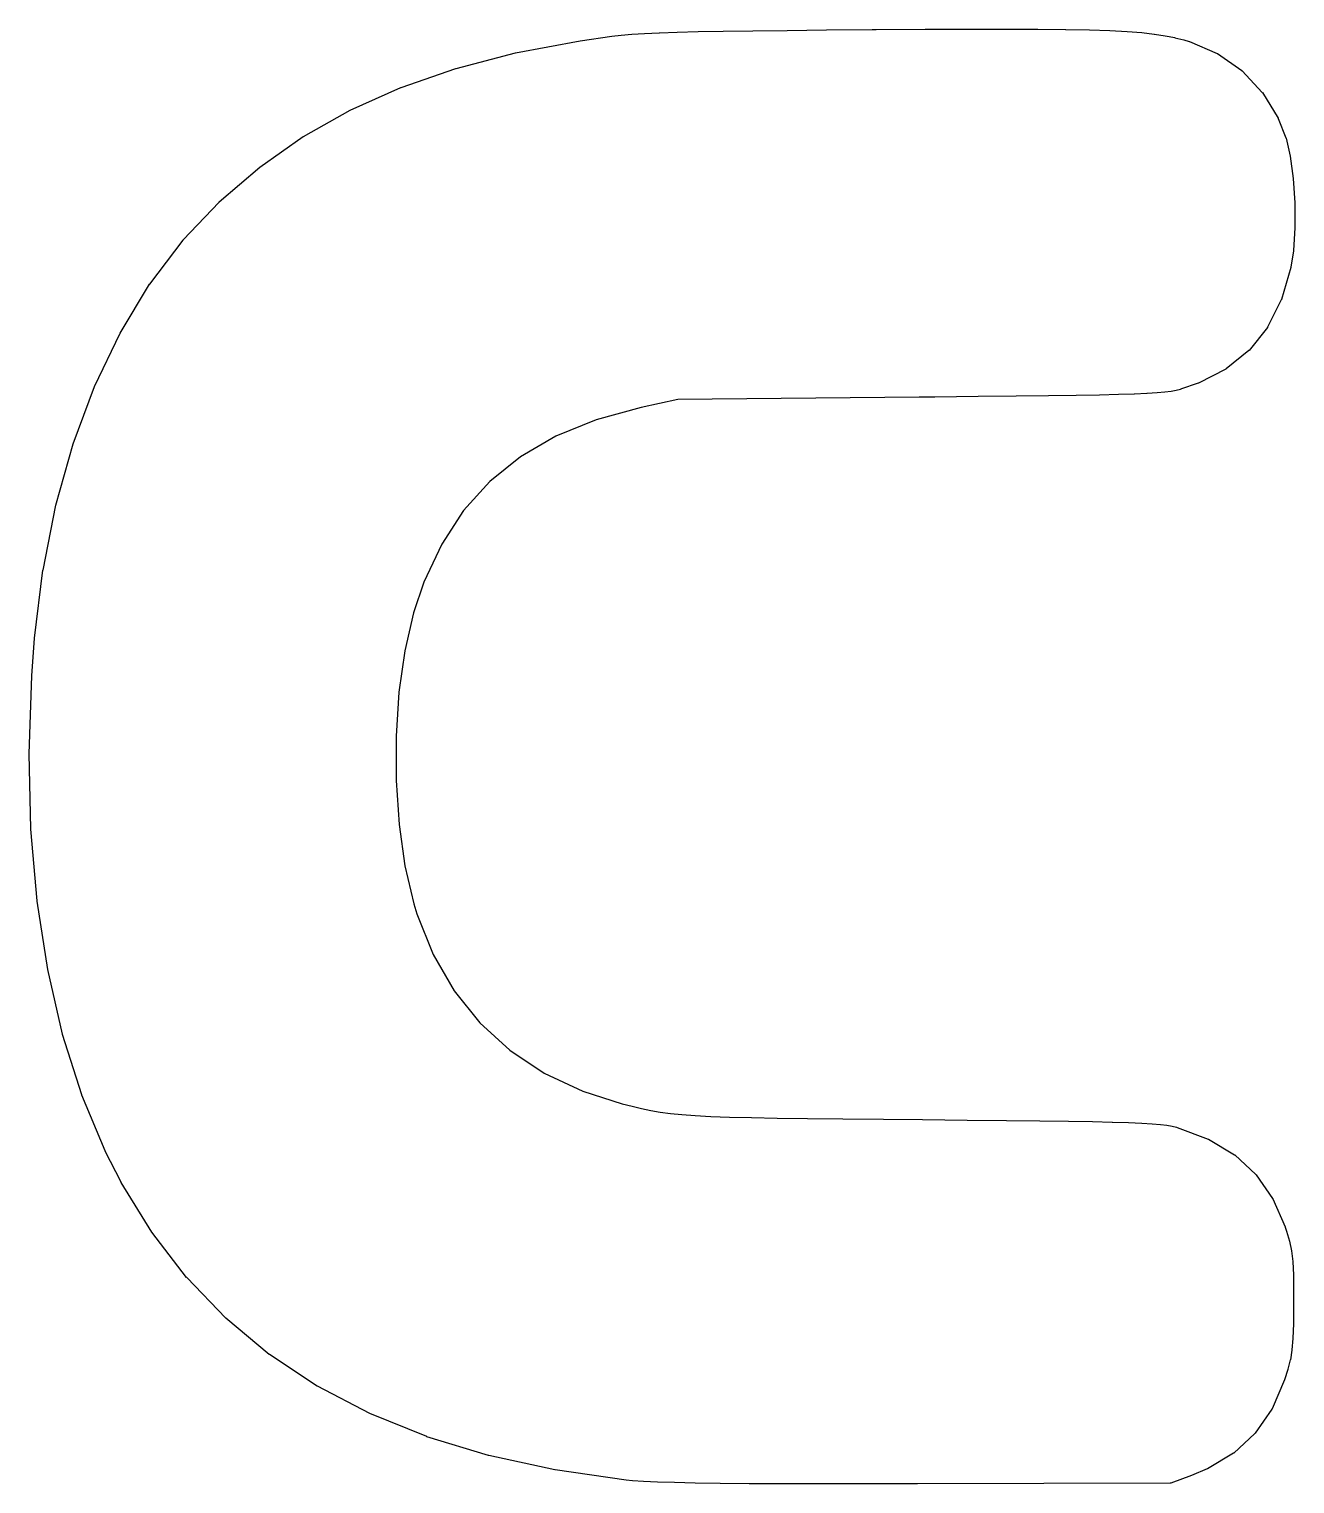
# Model space of a CAD drawing. Extents: x 35 to 250, y -99 to -35.
# Drawn here: x 87.412 to 90.762, y -68.227 to -64.377 of the extents above; entities that cross this region are included whole.
import ezdxf

# ---------------------------------------------------------------- set-up
doc = ezdxf.new("R2010")
doc.units = 0
doc.header["$MEASUREMENT"] = 0
doc.layers.add('BLACK', color=7, linetype='CONTINUOUS')

msp = doc.modelspace()

# ---------------------------------------------------------------- linework, layer by layer
at = {"layer": 'Black'}
for p, q in [((88.7, -64.4397), (88.8705, -64.4077)), ((88.8705, -64.4077), (88.8707, -64.4077)), ((88.8707, -64.4077), (88.8708, -64.4077)), ((88.8708, -64.4077), (88.9543, -64.3957)), ((88.9543, -64.3957), (88.9544, -64.3957)), ((88.9544, -64.3957), (88.9545, -64.3957)), ((88.9545, -64.3957), (88.979, -64.3929)), ((88.979, -64.3929), (88.9791, -64.3929)), ((88.9791, -64.3929), (88.9792, -64.3929)), ((88.9792, -64.3929), (89.0074, -64.3904)), ((89.0074, -64.3904), (89.0074, -64.3904)), ((89.0074, -64.3904), (89.0075, -64.3904)), ((89.0075, -64.3904), (89.0407, -64.3882)), ((89.0407, -64.3882), (89.0802, -64.3863)), ((89.0407, -64.3882), (89.0407, -64.3882)), ((89.0407, -64.3882), (89.0407, -64.3882)), ((89.0802, -64.3863), (89.0802, -64.3863)), ((89.0802, -64.3863), (89.0803, -64.3863)), ((89.0803, -64.3863), (89.1273, -64.3847)), ((89.1273, -64.3847), (89.1274, -64.3847)), ((89.1274, -64.3847), (89.1834, -64.3832)), ((89.1274, -64.3847), (89.1274, -64.3847)), ((89.1834, -64.3832), (89.2496, -64.382)), ((89.1834, -64.3832), (89.1834, -64.3833)), ((89.1834, -64.3833), (89.1834, -64.3832)), ((89.2496, -64.382), (89.3274, -64.3809)), ((89.2496, -64.382), (89.2496, -64.382)), ((89.2496, -64.382), (89.2496, -64.382)), ((89.3274, -64.3809), (89.4181, -64.3799)), ((89.3274, -64.3809), (89.3274, -64.3809)), ((89.3274, -64.3809), (89.3274, -64.3809)), ((89.4181, -64.3799), (89.5229, -64.3789)), ((89.4181, -64.3799), (89.4181, -64.3799)), ((89.4181, -64.3799), (89.4181, -64.3799)), ((89.5229, -64.3789), (89.6432, -64.3781)), ((89.5229, -64.3789), (89.5229, -64.3789)), ((89.5229, -64.3789), (89.5229, -64.3789)), ((89.6432, -64.3781), (89.6543, -64.378)), ((89.6432, -64.3781), (89.6432, -64.3781)), ((89.6543, -64.378), (89.7834, -64.3772)), ((89.6543, -64.378), (89.6543, -64.378)), ((89.7834, -64.3772), (89.8968, -64.3767)), ((89.7834, -64.3772), (89.7834, -64.3772)), ((89.7834, -64.3772), (89.7834, -64.3772)), ((89.8968, -64.3767), (89.9958, -64.3766)), ((89.8968, -64.3767), (89.8968, -64.3767)), ((89.8968, -64.3767), (89.8968, -64.3767)), ((89.9958, -64.3766), (89.9958, -64.3766)), ((89.9958, -64.3766), (89.9958, -64.3766)), ((89.9958, -64.3766), (90.0816, -64.3769)), ((90.0816, -64.3769), (90.0817, -64.3769)), ((90.0817, -64.3769), (90.0817, -64.3769)), ((90.0817, -64.3769), (90.1555, -64.3776)), ((90.1555, -64.3776), (90.1556, -64.3776)), ((90.1556, -64.3776), (90.1556, -64.3776)), ((90.1556, -64.3776), (90.2188, -64.3788)), ((90.2188, -64.3788), (90.2188, -64.3788)), ((90.2188, -64.3788), (90.2188, -64.3788)), ((90.2188, -64.3788), (90.2726, -64.3806)), ((90.2726, -64.3806), (90.2727, -64.3806)), ((90.2727, -64.3806), (90.2727, -64.3806)), ((90.2727, -64.3806), (90.3183, -64.3829)), ((90.3183, -64.3829), (90.3183, -64.3829)), ((90.3183, -64.3829), (90.3184, -64.3829)), ((90.3184, -64.3829), (90.357, -64.3859)), ((90.357, -64.3859), (90.3571, -64.3859)), ((90.3571, -64.3859), (90.3572, -64.3859)), ((90.3572, -64.3859), (90.3901, -64.3896)), ((90.3901, -64.3896), (90.3902, -64.3896)), ((90.3902, -64.3896), (90.3903, -64.3896)), ((90.3903, -64.3896), (90.4189, -64.394)), ((90.4189, -64.394), (90.419, -64.394)), ((90.419, -64.394), (90.4191, -64.394)), ((90.4191, -64.394), (90.4444, -64.3992)), ((90.4444, -64.3992), (90.4445, -64.3993)), ((90.4445, -64.3993), (90.4447, -64.3993)), ((90.4447, -64.3993), (90.468, -64.4053)), ((90.468, -64.4053), (90.4681, -64.4053)), ((90.4681, -64.4053), (90.4682, -64.4053)), ((90.4682, -64.4053), (90.4826, -64.4096)), ((90.4826, -64.4096), (90.4828, -64.4097)), ((90.4828, -64.4097), (90.4831, -64.4098)), ((90.4831, -64.4098), (90.5564, -64.441)), ((88.5423, -64.4806), (88.6996, -64.4397)), ((88.6996, -64.4397), (88.6998, -64.4397)), ((88.6998, -64.4397), (88.7, -64.4397)), ((90.5564, -64.441), (90.5568, -64.4412)), ((90.5568, -64.4412), (90.5573, -64.4415)), ((90.5573, -64.4415), (90.6214, -64.4863)), ((88.3968, -64.5308), (88.5419, -64.4807)), ((88.5419, -64.4807), (88.5421, -64.4806)), ((88.5421, -64.4806), (88.5423, -64.4806)), ((90.6214, -64.4863), (90.6218, -64.4867)), ((90.6218, -64.4867), (90.6222, -64.487)), ((90.6222, -64.487), (90.6757, -64.544)), ((88.2625, -64.5908), (88.3964, -64.5309)), ((88.3964, -64.5309), (88.3967, -64.5309)), ((88.3967, -64.5309), (88.3968, -64.5308)), ((90.6757, -64.544), (90.676, -64.5444)), ((90.676, -64.5444), (90.6763, -64.5448)), ((90.6763, -64.5448), (90.7177, -64.6125)), ((88.1382, -64.661), (88.2621, -64.591)), ((88.2621, -64.591), (88.2623, -64.5909)), ((88.2623, -64.5909), (88.2625, -64.5908)), ((90.7177, -64.6125), (90.7179, -64.6129)), ((90.7179, -64.6129), (90.7181, -64.6133)), ((90.7181, -64.6133), (90.7386, -64.6645)), ((88.023, -64.7419), (88.1378, -64.6612)), ((88.1378, -64.6612), (88.138, -64.6611)), ((88.138, -64.6611), (88.1382, -64.661)), ((90.7386, -64.6645), (90.7386, -64.6649)), ((90.7386, -64.6649), (90.7388, -64.6652)), ((90.7388, -64.6652), (90.75, -64.7125)), ((90.75, -64.7125), (90.75, -64.7128)), ((90.75, -64.7128), (90.7501, -64.713)), ((90.7501, -64.713), (90.7578, -64.7716)), ((87.9157, -64.8338), (88.0226, -64.7421)), ((88.0226, -64.7421), (88.0228, -64.742)), ((88.0228, -64.742), (88.023, -64.7419)), ((90.7578, -64.7716), (90.7578, -64.7717)), ((90.7578, -64.7717), (90.7579, -64.7719)), ((90.7579, -64.7719), (90.762, -64.8364)), ((87.9153, -64.8342), (87.9155, -64.834)), ((87.9155, -64.834), (87.9157, -64.8338)), ((87.8203, -64.9346), (87.9153, -64.8342)), ((90.762, -64.8364), (90.7619, -64.8366)), ((90.7619, -64.8366), (90.762, -64.8367)), ((90.762, -64.8367), (90.7622, -64.9019)), ((90.7622, -64.9022), (90.7583, -64.9626)), ((90.7622, -64.9019), (90.7621, -64.902)), ((90.7621, -64.902), (90.7622, -64.9022)), ((87.7317, -65.0515), (87.8199, -64.935)), ((87.8199, -64.935), (87.8201, -64.9348)), ((87.8201, -64.9348), (87.8203, -64.9346)), ((90.7583, -64.9631), (90.7516, -65.007)), ((90.7583, -64.9626), (90.7583, -64.9629)), ((90.7583, -64.9629), (90.7583, -64.9631)), ((90.7514, -65.0077), (90.7265, -65.0925)), ((90.7515, -65.0073), (90.7514, -65.0077)), ((90.7516, -65.007), (90.7515, -65.0073)), ((87.6533, -65.181), (87.7314, -65.052)), ((87.7314, -65.052), (87.7315, -65.0518)), ((87.7315, -65.0518), (87.7317, -65.0515)), ((90.7262, -65.0933), (90.6898, -65.1657)), ((90.7263, -65.0929), (90.7262, -65.0933)), ((90.7265, -65.0925), (90.7263, -65.0929)), ((90.6893, -65.1665), (90.6411, -65.2268)), ((90.6895, -65.1661), (90.6893, -65.1665)), ((90.6898, -65.1657), (90.6895, -65.1661)), ((87.5856, -65.3221), (87.6531, -65.1814)), ((87.6531, -65.1814), (87.6533, -65.1812)), ((87.6533, -65.1812), (87.6533, -65.181)), ((90.6404, -65.2276), (90.5802, -65.2761)), ((90.6407, -65.2272), (90.6404, -65.2276)), ((90.6411, -65.2268), (90.6407, -65.2272)), ((90.5794, -65.2766), (90.5069, -65.3136)), ((90.5798, -65.2763), (90.5794, -65.2766)), ((90.5802, -65.2761), (90.5798, -65.2763)), ((87.5288, -65.4742), (87.5855, -65.3225)), ((87.5855, -65.3225), (87.5856, -65.3223)), ((87.5856, -65.3223), (87.5856, -65.3221)), ((90.4479, -65.3329), (90.4349, -65.3354)), ((90.4481, -65.3329), (90.4479, -65.3329)), ((90.4482, -65.3329), (90.4481, -65.3329)), ((90.4591, -65.3301), (90.4482, -65.3329)), ((90.4593, -65.33), (90.4591, -65.3301)), ((90.4595, -65.3299), (90.4593, -65.33)), ((90.5063, -65.3139), (90.4595, -65.3299)), ((90.5066, -65.3137), (90.5063, -65.3139)), ((90.5069, -65.3136), (90.5066, -65.3137)), ((89.1292, -65.3566), (89.0324, -65.3778)), ((89.7679, -65.3508), (89.1292, -65.3566)), ((89.8089, -65.3504), (89.7679, -65.3508)), ((89.7679, -65.3508), (89.7679, -65.3508)), ((89.9243, -65.3493), (89.8089, -65.3504)), ((89.8089, -65.3504), (89.8089, -65.3504)), ((90.0245, -65.3483), (89.9243, -65.3493)), ((89.9243, -65.3493), (89.9243, -65.3493)), ((89.9243, -65.3493), (89.9243, -65.3493)), ((90.1105, -65.3473), (90.0245, -65.3483)), ((90.0245, -65.3483), (90.0245, -65.3483)), ((90.0245, -65.3483), (90.0245, -65.3483)), ((90.1835, -65.3462), (90.1105, -65.3473)), ((90.1105, -65.3473), (90.1105, -65.3473)), ((90.1105, -65.3473), (90.1105, -65.3473)), ((90.2449, -65.3451), (90.1835, -65.3462)), ((90.1835, -65.3462), (90.1835, -65.3462)), ((90.1835, -65.3462), (90.1835, -65.3462)), ((90.2957, -65.344), (90.2449, -65.3451)), ((90.2449, -65.3451), (90.2449, -65.3451)), ((90.2449, -65.3451), (90.2449, -65.3451)), ((90.3372, -65.3427), (90.2957, -65.344)), ((90.2957, -65.344), (90.2957, -65.344)), ((90.2957, -65.344), (90.2957, -65.344)), ((90.3373, -65.3427), (90.3372, -65.3427)), ((90.3707, -65.3412), (90.3373, -65.3427)), ((90.3373, -65.3427), (90.3373, -65.3427)), ((90.3708, -65.3412), (90.3707, -65.3412)), ((90.3707, -65.3412), (90.3707, -65.3412)), ((90.3973, -65.3395), (90.3708, -65.3412)), ((90.3974, -65.3395), (90.3973, -65.3395)), ((90.3973, -65.3395), (90.3973, -65.3395)), ((90.4182, -65.3376), (90.3974, -65.3395)), ((90.4183, -65.3376), (90.4182, -65.3376)), ((90.4184, -65.3376), (90.4183, -65.3376)), ((90.4347, -65.3354), (90.4184, -65.3376)), ((90.4348, -65.3354), (90.4347, -65.3354)), ((90.4349, -65.3354), (90.4348, -65.3354)), ((88.9129, -65.4107), (88.8066, -65.454)), ((89.0324, -65.3778), (88.9129, -65.4107)), ((87.4832, -65.6365), (87.5287, -65.4746)), ((87.5287, -65.4746), (87.5288, -65.4744)), ((87.5288, -65.4744), (87.5288, -65.4742)), ((88.8066, -65.454), (88.713, -65.5082)), ((88.713, -65.5082), (88.6317, -65.5735)), ((88.6317, -65.5735), (88.5623, -65.6504)), ((87.4492, -65.8082), (87.4831, -65.6368)), ((87.4831, -65.6368), (87.4832, -65.6367)), ((87.4832, -65.6367), (87.4832, -65.6365)), ((88.5623, -65.6504), (88.5043, -65.7393)), ((88.5043, -65.7393), (88.4573, -65.8406)), ((87.4269, -65.9886), (87.4491, -65.8085)), ((87.4491, -65.8085), (87.4492, -65.8084)), ((87.4492, -65.8084), (87.4492, -65.8082)), ((88.4573, -65.8406), (88.4299, -65.9217)), ((88.4299, -65.9217), (88.4066, -66.0216)), ((87.4195, -66.0883), (87.4269, -65.9888)), ((87.4269, -65.9887), (87.4269, -65.9886)), ((87.4269, -65.9888), (87.4269, -65.9887)), ((88.4066, -66.0216), (88.3912, -66.1315)), ((87.4124, -66.2945), (87.4194, -66.0885)), ((87.4194, -66.0885), (87.4195, -66.0884)), ((87.4195, -66.0884), (87.4195, -66.0883)), ((88.3912, -66.1315), (88.3835, -66.2474)), ((88.3835, -66.2474), (88.3836, -66.3654)), ((87.4124, -66.2946), (87.4124, -66.2945)), ((87.4124, -66.2948), (87.4124, -66.2946)), ((87.4172, -66.4933), (87.4124, -66.2948)), ((88.3836, -66.3654), (88.3915, -66.4813)), ((88.3915, -66.4813), (88.4071, -66.5912)), ((87.4172, -66.4935), (87.4172, -66.4933)), ((87.4172, -66.4937), (87.4172, -66.4935)), ((87.4336, -66.6839), (87.4172, -66.4937)), ((88.4071, -66.5912), (88.4303, -66.6911)), ((87.4337, -66.6841), (87.4336, -66.6839)), ((87.4337, -66.6843), (87.4337, -66.6841)), ((87.4616, -66.8654), (87.4337, -66.6843)), ((88.4303, -66.6911), (88.4386, -66.718)), ((88.4386, -66.718), (88.482, -66.8258)), ((88.482, -66.8258), (88.5377, -66.922)), ((87.4617, -66.8656), (87.4616, -66.8654)), ((87.4617, -66.8657), (87.4617, -66.8656)), ((87.5011, -67.0367), (87.4617, -66.8657)), ((88.5377, -66.922), (88.6054, -67.0065)), ((88.6054, -67.0065), (88.6849, -67.0791)), ((87.5012, -67.0369), (87.5011, -67.0367)), ((87.5012, -67.0371), (87.5012, -67.0369)), ((87.5519, -67.1971), (87.5012, -67.0371)), ((88.6849, -67.0791), (88.7758, -67.1395)), ((88.7758, -67.1395), (88.878, -67.1875)), ((87.552, -67.1973), (87.5519, -67.1971)), ((87.5521, -67.1975), (87.552, -67.1973)), ((87.6139, -67.3456), (87.5521, -67.1975)), ((88.878, -67.1875), (88.9816, -67.2204)), ((88.9816, -67.2204), (89.0084, -67.2271)), ((89.0084, -67.2271), (89.0334, -67.233)), ((89.0334, -67.233), (89.0576, -67.2381)), ((89.0576, -67.2381), (89.0825, -67.2424)), ((89.0825, -67.2424), (89.1095, -67.2461)), ((89.1095, -67.2461), (89.1399, -67.2492)), ((89.1399, -67.2492), (89.1753, -67.2518)), ((89.1753, -67.2518), (89.2168, -67.2539)), ((89.2168, -67.2539), (89.266, -67.2557)), ((89.266, -67.2557), (89.266, -67.2557)), ((89.266, -67.2557), (89.324, -67.2572)), ((89.324, -67.2572), (89.3925, -67.2585)), ((89.3925, -67.2585), (89.3925, -67.2585)), ((89.3925, -67.2585), (89.4726, -67.2596)), ((89.4726, -67.2596), (89.4726, -67.2596)), ((89.4726, -67.2596), (89.5657, -67.2606)), ((89.5657, -67.2606), (89.6732, -67.2617)), ((89.6732, -67.2617), (89.7763, -67.2626)), ((89.7763, -67.2626), (89.7763, -67.2626)), ((89.7763, -67.2626), (89.8953, -67.2637)), ((89.8953, -67.2637), (89.8953, -67.2637)), ((89.8953, -67.2637), (89.8953, -67.2637)), ((89.8953, -67.2637), (89.9986, -67.2648)), ((89.9986, -67.2648), (89.9986, -67.2648)), ((89.9986, -67.2648), (89.9986, -67.2648)), ((89.9986, -67.2648), (90.0874, -67.2658)), ((90.0874, -67.2658), (90.0874, -67.2658)), ((90.0874, -67.2658), (90.0874, -67.2658)), ((90.0874, -67.2658), (90.1629, -67.2668)), ((90.1629, -67.2668), (90.1629, -67.2668)), ((90.1629, -67.2668), (90.1629, -67.2668)), ((90.1629, -67.2668), (90.2264, -67.2679)), ((90.2264, -67.2679), (90.2264, -67.2679)), ((90.2264, -67.2679), (90.2264, -67.2679)), ((90.2264, -67.2679), (90.279, -67.269)), ((90.279, -67.269), (90.2791, -67.269)), ((90.2791, -67.269), (90.2791, -67.269)), ((90.2791, -67.269), (90.3221, -67.2703)), ((90.3221, -67.2703), (90.3222, -67.2703)), ((90.3222, -67.2703), (90.3222, -67.2703)), ((90.3222, -67.2703), (90.3569, -67.2717)), ((90.3569, -67.2717), (90.3569, -67.2717)), ((90.3569, -67.2717), (90.357, -67.2717)), ((90.357, -67.2717), (90.3845, -67.2734)), ((90.3845, -67.2734), (90.3846, -67.2734)), ((90.3846, -67.2734), (90.3846, -67.2734)), ((90.3846, -67.2734), (90.4062, -67.2752)), ((90.4062, -67.2752), (90.4063, -67.2753)), ((90.4063, -67.2753), (90.4064, -67.2753)), ((90.4064, -67.2753), (90.4233, -67.2774)), ((90.4233, -67.2774), (90.4235, -67.2774)), ((90.4235, -67.2774), (90.4236, -67.2774)), ((90.4236, -67.2774), (90.437, -67.2799)), ((90.437, -67.2799), (90.4372, -67.2799)), ((90.4372, -67.2799), (90.4373, -67.2799)), ((90.4373, -67.2799), (90.4485, -67.2827)), ((90.4485, -67.2827), (90.4486, -67.2828)), ((90.4486, -67.2828), (90.4487, -67.2828)), ((90.4487, -67.2828), (90.4503, -67.2833)), ((90.4503, -67.2833), (90.4505, -67.2834)), ((90.4505, -67.2834), (90.4507, -67.2834)), ((90.4507, -67.2834), (90.5327, -67.3143)), ((90.5327, -67.3143), (90.5331, -67.3146)), ((90.5331, -67.3146), (90.5335, -67.3147)), ((90.5335, -67.3147), (90.6021, -67.3555)), ((87.614, -67.3458), (87.6139, -67.3456)), ((87.6141, -67.3459), (87.614, -67.3458)), ((87.6562, -67.4285), (87.6141, -67.3459)), ((90.6021, -67.3555), (90.6025, -67.3558)), ((90.6025, -67.3558), (90.6029, -67.3561)), ((90.6029, -67.3561), (90.6587, -67.4075)), ((90.6587, -67.4075), (90.659, -67.4079)), ((90.659, -67.4079), (90.6594, -67.4083)), ((90.6594, -67.4083), (90.7033, -67.471)), ((87.6563, -67.4286), (87.6562, -67.4285)), ((87.6564, -67.4288), (87.6563, -67.4286)), ((87.7371, -67.5602), (87.6564, -67.4288)), ((90.7033, -67.471), (90.7035, -67.4714)), ((90.7035, -67.4714), (90.7038, -67.4718)), ((90.7038, -67.4718), (90.7365, -67.5465)), ((87.7373, -67.5604), (87.7371, -67.5602)), ((87.7374, -67.5607), (87.7373, -67.5604)), ((87.8292, -67.68), (87.7374, -67.5607)), ((90.7365, -67.5465), (90.7365, -67.5468)), ((90.7365, -67.5468), (90.7367, -67.547)), ((90.7367, -67.547), (90.7402, -67.5579)), ((90.7402, -67.5579), (90.7402, -67.558)), ((90.7402, -67.558), (90.7402, -67.558)), ((90.7402, -67.558), (90.7477, -67.5841)), ((90.7477, -67.5841), (90.7477, -67.5843)), ((90.7477, -67.5843), (90.7478, -67.5845)), ((90.7478, -67.5845), (90.753, -67.6096)), ((90.753, -67.6096), (90.753, -67.6098)), ((90.753, -67.6098), (90.7531, -67.61)), ((90.7531, -67.61), (90.7563, -67.6382)), ((90.7563, -67.6382), (90.7563, -67.6384)), ((90.7563, -67.6384), (90.7564, -67.6385)), ((90.7564, -67.6385), (90.7581, -67.6736)), ((87.8294, -67.6802), (87.8292, -67.68)), ((87.8296, -67.6804), (87.8294, -67.6802)), ((87.9328, -67.7878), (87.8296, -67.6804)), ((90.7581, -67.6736), (90.7581, -67.6737)), ((90.7581, -67.6737), (90.7581, -67.6738)), ((90.7581, -67.6738), (90.7587, -67.7198)), ((90.7587, -67.7199), (90.7586, -67.7503)), ((90.7587, -67.7198), (90.7587, -67.7199)), ((90.7587, -67.7199), (90.7587, -67.7199)), ((90.7586, -67.7503), (90.7581, -67.8023)), ((90.7586, -67.7503), (90.7586, -67.7503)), ((90.7586, -67.7503), (90.7586, -67.7503)), ((87.9331, -67.788), (87.9328, -67.7878)), ((87.9332, -67.7882), (87.9331, -67.788)), ((88.048, -67.8838), (87.9332, -67.7882)), ((90.7581, -67.8024), (90.7569, -67.8416)), ((90.7581, -67.8023), (90.7581, -67.8024)), ((90.7581, -67.8024), (90.7581, -67.8024)), ((90.7544, -67.8725), (90.7502, -67.898)), ((90.7569, -67.8418), (90.7544, -67.8721)), ((90.7544, -67.8721), (90.7544, -67.8723)), ((90.7544, -67.8723), (90.7544, -67.8725)), ((90.7569, -67.8416), (90.7569, -67.8417)), ((90.7569, -67.8417), (90.7569, -67.8418)), ((88.0483, -67.8839), (88.048, -67.8838)), ((88.0485, -67.8841), (88.0483, -67.8839)), ((88.175, -67.968), (88.0485, -67.8841)), ((90.7501, -67.8985), (90.7438, -67.9232)), ((90.7502, -67.8982), (90.7501, -67.8985)), ((90.7502, -67.898), (90.7502, -67.8982)), ((90.7349, -67.9512), (90.7018, -68.0275)), ((90.735, -67.9508), (90.7349, -67.951)), ((90.7349, -67.951), (90.7349, -67.9512)), ((90.7437, -67.9235), (90.735, -67.9508)), ((90.7438, -67.9234), (90.7437, -67.9235)), ((90.7438, -67.9232), (90.7438, -67.9234)), ((88.1752, -67.9681), (88.175, -67.968)), ((88.1754, -67.9682), (88.1752, -67.9681)), ((88.3139, -68.0405), (88.1754, -67.9682)), ((90.7013, -68.0284), (90.6571, -68.0921)), ((90.7015, -68.0279), (90.7013, -68.0284)), ((90.7018, -68.0275), (90.7015, -68.0279)), ((88.3141, -68.0406), (88.3139, -68.0405)), ((88.3143, -68.0407), (88.3141, -68.0406)), ((88.4649, -68.1015), (88.3143, -68.0407)), ((88.4651, -68.1015), (88.4649, -68.1015)), ((88.4653, -68.1016), (88.4651, -68.1015)), ((88.6282, -68.1511), (88.4653, -68.1016)), ((90.6564, -68.0929), (90.6003, -68.1449)), ((90.6567, -68.0925), (90.6564, -68.0929)), ((90.6571, -68.0921), (90.6567, -68.0925)), ((90.6003, -68.1449), (90.5999, -68.1452)), ((88.6284, -68.1511), (88.6282, -68.1511)), ((88.6286, -68.1512), (88.6284, -68.1511)), ((88.804, -68.1894), (88.6286, -68.1512)), ((90.5995, -68.1455), (90.5307, -68.1866)), ((90.5999, -68.1452), (90.5995, -68.1455)), ((88.8042, -68.1894), (88.804, -68.1894)), ((88.8043, -68.1894), (88.8042, -68.1894)), ((88.9924, -68.2165), (88.8043, -68.1894)), ((88.9925, -68.2165), (88.9924, -68.2165)), ((88.9927, -68.2165), (88.9925, -68.2165)), ((89.0093, -68.2181), (88.9927, -68.2165)), ((89.0094, -68.2181), (89.0093, -68.2181)), ((89.0093, -68.2181), (89.0093, -68.2181)), ((89.0386, -68.2202), (89.0094, -68.2181)), ((89.0387, -68.2201), (89.0386, -68.2202)), ((89.0387, -68.2202), (89.0387, -68.2201)), ((89.0754, -68.2219), (89.0387, -68.2202)), ((89.0755, -68.2219), (89.0754, -68.2219)), ((89.1207, -68.2233), (89.0755, -68.2219)), ((89.0755, -68.2219), (89.0755, -68.2219)), ((90.4883, -68.2045), (90.4342, -68.2246)), ((90.4884, -68.2044), (90.4883, -68.2045)), ((90.4885, -68.2044), (90.4884, -68.2044)), ((90.5301, -68.1869), (90.4885, -68.2044)), ((90.5304, -68.1867), (90.5301, -68.1869)), ((90.5307, -68.1866), (90.5304, -68.1867)), ((89.1755, -68.2245), (89.1207, -68.2233)), ((89.1207, -68.2233), (89.1207, -68.2233)), ((89.1207, -68.2233), (89.1207, -68.2233)), ((89.2408, -68.2254), (89.1755, -68.2245)), ((89.1755, -68.2245), (89.1755, -68.2245)), ((89.1755, -68.2245), (89.1755, -68.2245)), ((89.2409, -68.2254), (89.2408, -68.2254)), ((89.2408, -68.2254), (89.2408, -68.2254)), ((89.3179, -68.226), (89.2409, -68.2254)), ((89.4076, -68.2264), (89.3179, -68.226)), ((89.3179, -68.226), (89.3179, -68.226)), ((89.3179, -68.226), (89.3179, -68.226)), ((89.5111, -68.2266), (89.4076, -68.2264)), ((89.4076, -68.2264), (89.4076, -68.2264)), ((89.4076, -68.2264), (89.4076, -68.2264)), ((89.6294, -68.2266), (89.5111, -68.2266)), ((89.5111, -68.2266), (89.5111, -68.2266)), ((89.5111, -68.2266), (89.5111, -68.2266)), ((89.7636, -68.2264), (89.6294, -68.2266)), ((89.6294, -68.2266), (89.6294, -68.2266)), ((89.6294, -68.2266), (89.6294, -68.2266)), ((90.4325, -68.2249), (89.7636, -68.2264)), ((89.7636, -68.2264), (89.7636, -68.2264)), ((89.7636, -68.2264), (89.7636, -68.2264)), ((90.4333, -68.2248), (90.4325, -68.2249)), ((90.4325, -68.2249), (90.4325, -68.2249)), ((90.4325, -68.2249), (90.4325, -68.2249)), ((90.4342, -68.2246), (90.4333, -68.2248)), ((90.4342, -68.2246), (90.4342, -68.2246)), ((90.4342, -68.2246), (90.4342, -68.2246))]:
    msp.add_line(p, q, dxfattribs=at)

doc.saveas('drawing.dxf')
